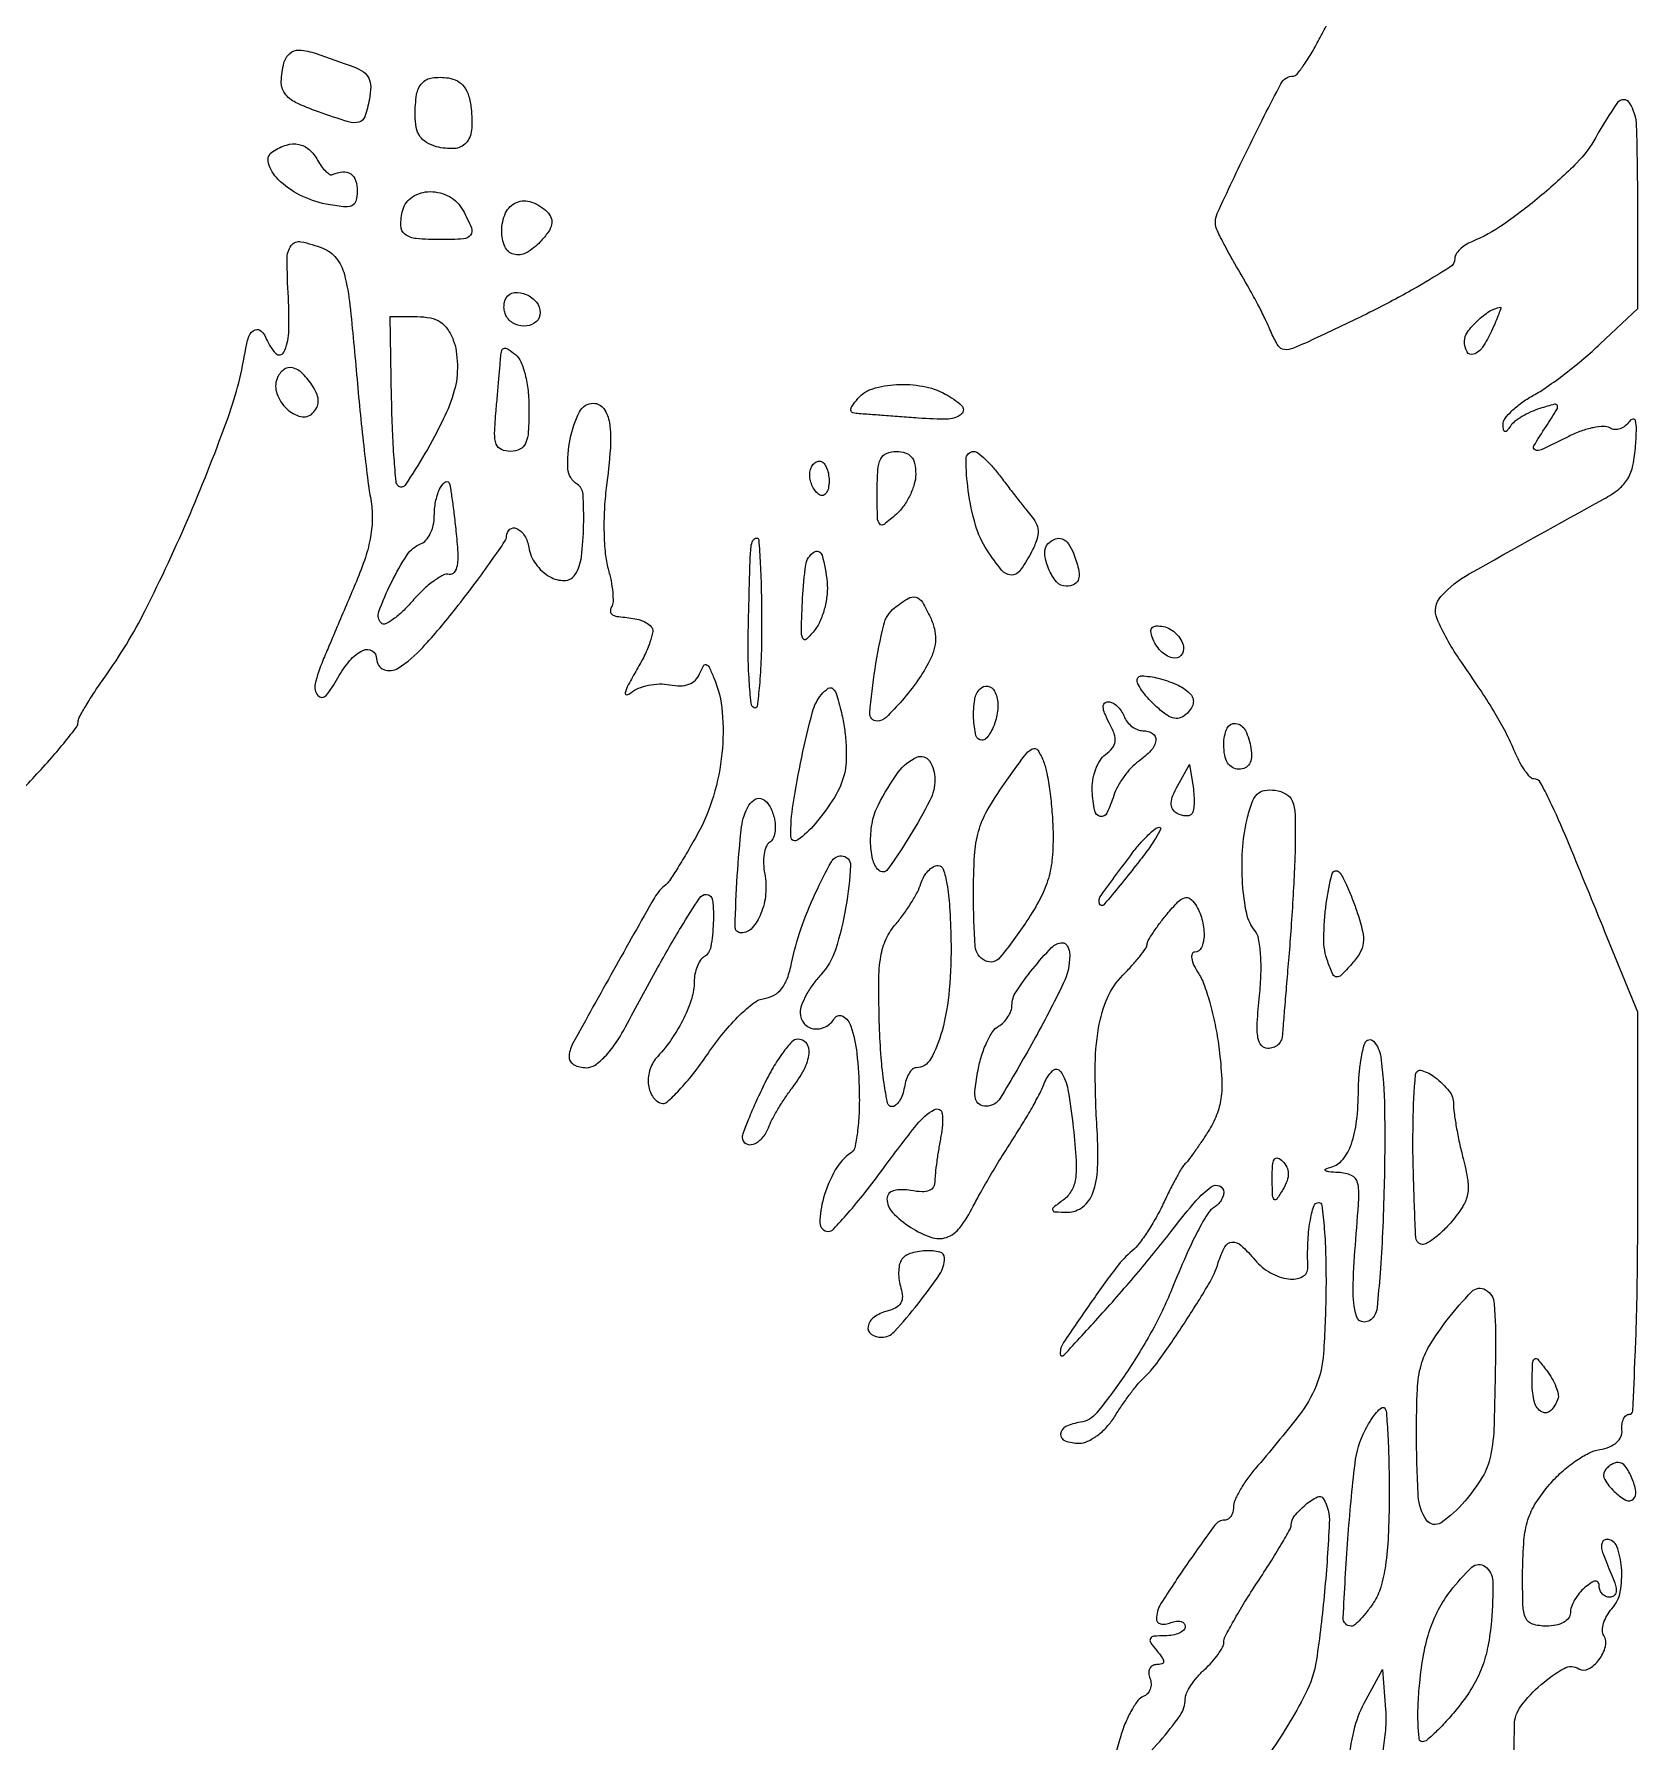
# Model space of a CAD drawing. Extents: x 0 to 1938, y 0 to 2000.
# Drawn here: x 1771.4 to 1938.1, y 518 to 695.3 of the extents above; entities that cross this region are included whole.
import ezdxf

# ---------------------------------------------------------------- set-up
doc = ezdxf.new("R2010")
doc.units = 0

msp = doc.modelspace()

# ---------------------------------------------------------------- linework, layer by layer
for points in [[(1924.95923, 513.840341, 0.015128), (1925.19073, 519.756926, -0.161655), (1925.848695, 521.681676, -0.051312), (1927.948546, 523.924616, -0.051455), (1930.341362, 525.607644, -0.272386), (1931.879869, 525.574245, 0.272574), (1932.876151, 525.552966, 0.103338), (1933.965938, 526.502647, 0.094268), (1934.649295, 527.881697, 0.209396), (1934.488129, 529.019208, -0.143535), (1934.337487, 529.566816, -0.068145), (1934.449814, 530.296451, -0.059101), (1934.789891, 531.085594, -0.051675), (1935.31828, 531.813013, 0.137855), (1936.17603, 533.55524, 0.06478), (1936.312997, 536.083121, 0.072413), (1935.822223, 538.279616, 0.31109), (1934.776434, 539, 0.182005), (1934.450338, 538.877231, 0.151238), (1934.255259, 538.559375, 0.102601), (1934.233045, 538.074384, 0.05651), (1934.393011, 537.5), (1934.669331, 536.817155), (1935, 536), (1935.330669, 535.182845), (1935.606989, 534.5, -0.064089), (1935.757541, 533.926013, -0.113043), (1935.710497, 533.440625, -0.155141), (1935.478117, 533.121628, -0.159684), (1935.106989, 533, -0.100464), (1934.684542, 533.085747, -0.098269), (1934.325178, 533.329718, -0.097603), (1934.084453, 533.694054, -0.09763), (1934, 534.122445, 0.122183), (1933.898357, 534.532179, 0.300026), (1933.638636, 534.674576, 0.128583), (1933.191217, 534.51771, 0.024942), (1932.5, 534, 0.048188), (1931.926058, 533.421878, 0.041499), (1931.440625, 532.71614, 0.04354), (1931.107783, 531.995234, 0.086594), (1931, 531.377555, -0.165587), (1930.814258, 530.832073, -0.103057), (1930.296298, 530.387756, -0.077647), (1929.495604, 530.096708, -0.048454), (1928.5, 530, -0.069788), (1927.065551, 530.201195, -0.225702), (1926.362731, 530.820936, -0.095266), (1926.07149, 532.159685, -0.00783), (1926.040641, 535.75, -0.018412), (1926.179536, 538.912752, -0.055548), (1926.590084, 541.02819, -0.066268), (1927.408711, 542.789805, -0.035198), (1928.843601, 544.726204, -0.033397), (1930.081084, 545.990051, -0.030425), (1931.513307, 547.120869, -0.031761), (1932.920637, 547.97215, -0.080245), (1934.05296, 548.347841, 0.052414), (1935.059164, 548.620846, 0.087768), (1935.80673, 549.073814, 0.109804), (1936.245271, 549.672496, 0.125292), (1936.361111, 550.371637, -0.052583), (1936.373564, 550.994755, -0.076793), (1936.524132, 551.521668, -0.101539), (1936.783054, 551.873813, -0.185692), (1937.111111, 552, 0.399732), (1937.472697, 552.344048, 0.001785), (1937.739354, 558.120904, 0.006665), (1937.936261, 564.856003, 0.003975), (1938, 572.874324), (1938, 593.748647), (1934.58859, 602.124324, 0.001328), (1930.87771, 611.166428, 0.010798), (1929.079124, 615.263175, 0.01599), (1927.908918, 617.582568, 0.274486), (1927.205818, 618, -0.210313), (1926.837904, 618.161916, -0.0312), (1926.316396, 618.807812, -0.030678), (1925.764601, 619.696743, -0.021994), (1925.255545, 620.75, 0.015929), (1924.279769, 622.833015, 0.017181), (1923.196016, 624.796702, 0.01259), (1921.721918, 627.128005, 0.004088), (1919.428895, 630.5, -0.050892), (1917.163399, 634.611045, -0.292958), (1917.559636, 636.94742, -0.080354), (1920.500467, 639.289138, -0.002323), (1934.5, 647.073232, 0.042421), (1936.034798, 648.095547, 0.091237), (1936.964663, 649.163411, 0.084017), (1937.497706, 650.550791, 0.031946), (1937.77826, 652.611555, 0.011623), (1937.860278, 654.312053, 0.068583), (1937.760808, 655.196439, 0.399807), (1937.497379, 655.362023, 0.19866), (1937.140064, 655.121885, -0.077889), (1936.705175, 654.647812, -0.087734), (1936.162483, 654.352748, -0.097138), (1935.598381, 654.279397, -0.122916), (1935.099067, 654.438773, 0.151444), (1934.458973, 654.604243, 0.038518), (1933.382221, 654.469346, 0.035699), (1932.118571, 654.115541, 0.029603), (1930.833626, 653.566888, -0.004638), (1927.972977, 652.172793, -0.216859), (1927.340736, 652.161991, -0.452776), (1927.206788, 652.579496, -0.010044), (1928.469843, 654.594319, 0.004665), (1929.598886, 656.353033, 0.226117), (1929.64627, 656.75748, 0.395672), (1929.367156, 656.906043, 0.009565), (1927.834853, 656.459538, 0.03074), (1926.887138, 656.098336, 0.02887), (1925.970049, 655.617015, 0.030102), (1925.208032, 655.094317, 0.081897), (1924.765313, 654.615219, -0.027977), (1924.420853, 654.151087, -0.285814), (1924.203362, 654.079107, -0.309036), (1924.055981, 654.242418, -0.030737), (1924.015313, 654.79651, -0.163839), (1924.213453, 655.408776, -0.04069), (1924.917167, 656.212571, -0.037259), (1925.918755, 657.049154, -0.029976), (1927.106957, 657.79651, 0.027038), (1928.570729, 658.705247, 0.011298), (1930.444826, 660.078132, 0.01114), (1932.388958, 661.641033, 0.014185), (1934.106957, 663.171599), (1938, 666.843199), (1938, 677.890215, 0.007492), (1937.881267, 685.814274, 0.137648), (1937.136387, 688.192396, 0.525541), (1935.903058, 688.224389, 0.033761), (1933.627293, 684.60651, -0.072109), (1931.676059, 681.974654, -0.022478), (1928.048336, 678.636114, -0.023062), (1924.04685, 675.576158, -0.054339), (1920.75, 673.782953, 0.04614), (1920.080521, 673.432879, 0.051735), (1919.514062, 672.977242, 0.058636), (1919.125793, 672.490056, 0.139838), (1919, 672.04907, -0.257587), (1918.494917, 671.133707, -0.009989), (1915.071408, 669.0704, -0.014541), (1910.540461, 666.634197, -0.007392), (1904.712965, 663.822979, -0.008557), (1902.230804, 662.721725, -0.124871), (1901.290668, 662.577708, -0.232441), (1900.657081, 662.968977, -0.038033), (1899.965352, 664.282311, 0.008379), (1899.256051, 665.84743, 0.010967), (1898.552923, 667.251755, 0.007969), (1897.632555, 668.928235, 0.002275), (1896.151331, 671.5, -0.004929), (1895.657555, 672.367938, -0.003816), (1895.136283, 673.322678, -0.003858), (1894.663369, 674.22137, -0.009259), (1894.330487, 674.896349, -0.220355), (1894.319867, 676.703864, -0.007086), (1897.520706, 683.466447, -0.006341), (1900.92851, 690.193054, -0.276105), (1902.229676, 690.991525, 0.226754), (1902.611205, 691.179405, 0.015629), (1903.34445, 692.17251, 0.019814), (1904.165149, 693.466786, 0.013438), (1905, 695, -0.018132), (1905.85304, 696.532199, -0.025626)], [(1769.752278, 616.330891, -0.010007), (1771.510493, 618.279313, 0.007981), (1773.23063, 620.170077, 0.01161), (1774.681207, 621.895768, 0.007285), (1775.830209, 623.372552, 0.163083), (1776, 623.879274, -0.124897), (1776.127016, 624.379824, -0.009474), (1776.821663, 625.604494, -0.012583), (1777.725747, 627.046298, -0.009237), (1778.797149, 628.599962, 0.038865), (1782.965421, 635.48336, 0.015497), (1787.625598, 645.490717, 0.015178), (1791.607241, 655.62178, 0.047247), (1793.41765, 662.721056, -0.058684), (1793.777322, 664.008119, -0.197137), (1794.379935, 664.618475, -0.306069), (1795.032379, 664.49196, -0.105091), (1795.58345, 663.643128, 0.104313), (1796.534324, 662.173518, 0.508574), (1797.358511, 662.300043, 0.111462), (1797.881206, 664.301145, 0.022474), (1797.838821, 668.001822, -0.011754), (1797.707539, 671.992307, -0.156329), (1798.137641, 673.378939, -0.299558), (1799.15201, 673.78148, -0.042341), (1801.415091, 673.108718, -0.132871), (1802.811036, 672.074176, -0.103678), (1803.656135, 670.377838, -0.038117), (1804.234875, 667.186242, -0.003855), (1804.970975, 659.5, 0.00321), (1805.320729, 655.797657, 0.003251), (1805.71663, 652.115625, 0.003165), (1806.102285, 648.915722, 0.013257), (1806.397278, 647, -0.046695), (1806.560171, 645.110039, -0.041658), (1806.381811, 643.147062, -0.035916), (1805.840549, 640.98847, -0.021202), (1804.904218, 638.5, 0.000181), (1803.990536, 636.350445, 0.000143), (1803.003944, 634.025184, 0.000144), (1802.089558, 631.866652, 0.00036), (1801.422634, 630.28786, 0.038288), (1800.614187, 627.868011, 0.244828), (1800.904849, 626.650331, 0.461284), (1801.755901, 626.657247, 0.051765), (1802.989881, 628.481092, -0.053146), (1804.207436, 630.270025, -0.10207), (1805.568575, 631.334238, -0.255364), (1806.531393, 631.295802, -0.263575), (1807, 630.468615, 0.30639), (1807.751945, 629.356707, 0.24148), (1809.235672, 629.494089, 0.066478), (1811.806971, 631.655374, 0.018251), (1815.23313, 635.701966, 0.005395), (1817.25141, 638.328014, 0.008063), (1818.952857, 640.669651, 0.004036), (1820.33895, 642.677709, 0.150136), (1820.5, 643.201966, -0.226789), (1820.842098, 643.917394, -0.294054), (1821.547954, 643.993027, -0.139395), (1822.379814, 643.23003, -0.099366), (1822.819838, 642.037418, 0.118556), (1823.53162, 640.31265, 0.104013), (1824.978766, 639.001552, 0.13747), (1826.535005, 638.594874, 0.255235), (1827.637379, 639.222285, 0.10861), (1828.277561, 641.048287, 0.025046), (1828.509489, 644.321093, 0.019887), (1828.447379, 647.571901, 0.24428), (1827.831282, 648.604274, -0.245068), (1826.883781, 650.197348, -0.064076), (1827.104981, 653.260865, -0.065724), (1828.082285, 656.101919, -0.28437), (1829.533665, 657, -0.245477), (1830.59265, 656.446747, -0.114974), (1831.181193, 654.968859, -0.055454), (1831.284102, 652.347904, -0.015028), (1830.862327, 648.211064, 0.020929), (1830.659494, 645.958552, 0.017639), (1830.629135, 643.564119, 0.018002), (1830.757531, 641.375429, 0.046209), (1831.051998, 639.818692, -0.021271), (1831.353863, 638.567646, -0.025903), (1831.524899, 637.374962, -0.025886), (1831.563653, 636.378648, -0.136003), (1831.412009, 635.857628, 0.106432), (1831.292395, 635.521099, 0.157093), (1831.348752, 635.215209, 0.148709), (1831.577384, 634.98826, 0.092503), (1831.940983, 634.875, -0.006147), (1833.604452, 634.657887, -0.037515), (1834.450421, 634.471308, -0.068492), (1835.017012, 634.212253, -0.055002), (1835.540635, 633.792698, -0.250791), (1835.689052, 633.302425, -0.031773), (1835.39408, 632.19813, -0.031147), (1834.839714, 630.837194, -0.020991), (1834.04849, 629.357612, 0.009116), (1833.146816, 627.763693, 0.060705), (1832.812944, 626.9163, 0.537188), (1832.975891, 626.734895, 0.137295), (1833.418776, 626.93259, -0.077697), (1834.198657, 627.397578, -0.044636), (1835.248745, 627.714771, -0.043307), (1836.388615, 627.849415, -0.055031), (1837.444153, 627.765925, 0.046727), (1838.560624, 627.658979, 0.087967), (1839.449881, 627.814714, 0.107962), (1840.111193, 628.232967, 0.100911), (1840.557235, 628.898249, -0.026314), (1840.951707, 629.731623, -0.347834), (1841.244093, 629.857521, -0.219404), (1841.547764, 629.604402, -0.013466), (1842.03705, 628.5, -0.075696), (1842.908295, 624.924476, -0.047953), (1842.874227, 620.626452, -0.046262), (1841.997178, 616.21419, -0.054373), (1840.348572, 612.285483, -0.005578), (1839.285334, 610.415978, -0.007636), (1838.284029, 608.758861, -0.005227), (1837.412603, 607.397098, -0.084701), (1837.043622, 607, 0.099996), (1835.86297, 605.649465, 0.00225), (1831.611247, 598.128966, 0.001862), (1827.366676, 590.474851, 0.126316), (1827, 589.046593, 0.168023), (1827.138074, 588.647315, 0.094893), (1827.528966, 588.307437, 0.075644), (1828.111933, 588.077639, 0.05618), (1828.800734, 588, 0.150929), (1829.690271, 588.274773, 0.052157), (1830.727397, 589.154401, 0.042349), (1831.814344, 590.502622, 0.02609), (1832.865815, 592.25, -0.003792), (1836.194114, 598.384405, -0.01074), (1838.639787, 602.595316, -0.007279), (1840.538916, 605.609616, -0.252724), (1841.25, 605.997106, -0.385903), (1841.904238, 605.408392, -0.034998), (1841.979598, 603.017426, -0.035112), (1841.709512, 600.541476, -0.212717), (1841, 599.5, 0.111983), (1840.616421, 599.123104, 0.050144), (1840.29375, 598.489364, 0.046179), (1840.074072, 597.720919, 0.046572), (1840, 596.927414, -0.076665), (1839.735469, 595.212302, -0.037341), (1838.910239, 593.15043, -0.035216), (1837.687147, 591.042496, -0.037175), (1836.200051, 589.167291, 0.103889), (1835.422201, 587.863021, 0.101941), (1835.227772, 586.346867, 0.118131), (1835.64579, 585.04553, 0.177699), (1836.568139, 584.310153, 0.270112), (1837.170799, 584.43626, 0.019841), (1838.427913, 585.664018, 0.023339), (1839.879909, 587.350361, 0.01527), (1841.399344, 589.418377, -0.019634), (1843.061398, 591.639625, -0.028563), (1844.708593, 593.448124, -0.031537), (1846.196056, 594.731509, -0.126905), (1847.294176, 595.19109, 0.091938), (1848.306518, 595.534753, 0.101627), (1849.087645, 596.210491, 0.078785), (1849.673922, 597.289274, 0.035005), (1850.107899, 598.853788, -0.033483), (1851.077609, 602.391377, -0.024981), (1852.595249, 606.142659, -0.017657), (1854.242991, 609.388889, -0.272937), (1855.279104, 610, -0.429025), (1856.230217, 608.999797, -0.030248), (1855.755436, 604.731558, -0.033699), (1854.66492, 600.248727, -0.112518), (1853.143657, 597.652916, 0.032981), (1852.323298, 596.655396, 0.031743), (1851.629699, 595.546252, 0.033365), (1851.147361, 594.490856, 0.090741), (1851, 593.685549, 0.176997), (1851.394594, 592.605777, 0.180847), (1852.388657, 592.046814, 0.15763), (1853.617559, 592.242958, 0.137421), (1854.579366, 593.128416, -0.412096), (1855.445618, 593.336221, -0.177308), (1856.263786, 592.31088, -0.054193), (1856.877521, 589.49012, -0.02073), (1857.136832, 585.475626, -0.016343), (1857.115379, 583.248589, -0.022896), (1856.940361, 581.267159, -0.020367), (1856.662151, 579.690087, -0.196893), (1856.28373, 579.141849, 0.121867), (1854.639454, 577.378352, 0.056401), (1853.424969, 574.466999, 0.069669), (1853.050464, 571.873517, 0.415473), (1853.920235, 571, 0.208051), (1854.458254, 571.234, 0.00775), (1855.972112, 572.909375, 0.012902), (1857.71752, 575.009166, 0.008587), (1859.613103, 577.5, -0.009485), (1863.131116, 582.105557, -0.097298), (1864.947177, 583.652447, -0.544224), (1865.752927, 583.227571, -0.071658), (1865.625, 580.875, 0.008091), (1865.385741, 579.569174, 0.007617), (1865.183594, 578.229818, 0.007603), (1865.040611, 577.037575, 0.026044), (1865, 576.258423, -0.12259), (1864.840681, 575.618385, -0.176205), (1864.411081, 575.230792, -0.110094), (1863.654849, 575.104164, -0.033884), (1862.5, 575.244751, 0.101118), (1860.697723, 575.221918, 0.352208), (1860.016337, 574.378094, 0.197438), (1860.591078, 572.97128, 0.053312), (1862.49228, 571.413102, 0.060634), (1864.576848, 570.383105, 0.168224), (1866.189189, 570.375889, 0.149575), (1867.582997, 571.383196, 0.044902), (1868.985637, 573.628902, -0.011562), (1869.724918, 575.009316, -0.004867), (1870.779309, 576.831615, -0.004812), (1871.944522, 578.758415, -0.00625), (1873.05107, 580.5, 0.007928), (1874.097831, 582.159768, 0.008116), (1875.083059, 583.839063, 0.007922), (1875.890976, 585.323232, 0.033407), (1876.300259, 586.25, -0.108109), (1877.199284, 587.669857, -0.471712), (1878.057581, 587.591908, -0.10708), (1878.818591, 585.715816, -0.01689), (1879.370308, 581.75, -0.010144), (1879.657675, 578.343823, -0.050744), (1879.5859, 576.431767, -0.09527), (1879.163352, 575.19366, -0.105137), (1878.321635, 574.25, 0.009716), (1877.307932, 573.475594, 0.325124), (1877.230945, 573.197758, 0.302962), (1877.472894, 573.023534, 0.008934), (1878.789818, 573, 0.16991), (1880.36048, 573.54961, 0.13902), (1881.402122, 575.004629, 0.077534), (1881.896748, 577.572542, 0.024289), (1881.845514, 581.501658, -0.014613), (1881.642228, 587.776867, -0.041692), (1881.99189, 592.128687, -0.06153), (1882.913913, 595.259345, -0.094297), (1884.5, 597.590909, 0.012439), (1885.459926, 598.599822, 0.016679), (1886.275398, 599.563494, 0.013845), (1886.895794, 600.394583, 0.142548), (1887.033269, 600.795455, -0.120359), (1887.152088, 601.198398, -0.013697), (1887.654903, 602.011726, -0.015925), (1888.320551, 602.958169, -0.012329), (1889.102752, 603.946592, -0.017451), (1890.230226, 605.20898, -0.120633), (1890.925377, 605.651405, -0.248192), (1891.488783, 605.560556, -0.090315), (1892.05417, 604.946592, -0.072915), (1892.736681, 603.412158, -0.072264), (1892.952823, 601.741593, -0.097595), (1892.680228, 600.463808, -0.300058), (1891.976947, 600, 0.315308), (1891.706932, 599.810926, 0.134125), (1891.668687, 599.347687, 0.066761), (1891.906174, 598.625269, 0.029797), (1892.396351, 597.75, -0.059043), (1892.997798, 596.511678, -0.017757), (1893.615147, 594.506579, -0.017528), (1894.153118, 592.18932, -0.018182), (1894.519866, 589.868142, -0.015979), (1894.787277, 586.850668, -0.047657), (1894.7069, 584.780588, -0.062366), (1894.259765, 583.090387, -0.046053), (1893.373561, 581.368142, -0.00584), (1892.631737, 580.233284, -0.007245), (1891.914019, 579.195642, -0.006043), (1891.289812, 578.342567, -0.052911), (1890.970995, 578, 0.08126), (1890.664802, 577.631314, 0.007345), (1890.071422, 576.58578, 0.009381), (1889.401546, 575.307681, 0.007198), (1888.716351, 573.88776, -0.019067), (1887.959899, 572.410783, -0.017774), (1887.076326, 570.959897, -0.01808), (1886.199277, 569.728009, -0.055861), (1885.491652, 568.993072, 0.058357), (1883.882667, 567.305249, 0.008661), (1881.116402, 563.491938, 0.005106), (1878.358971, 559.461865, 0.148538), (1878, 558.280182, 0.681374), (1878.381762, 558.130102, 0.003458), (1882.165892, 562.256031, 0.008724), (1886.140563, 566.80749, 0.010325), (1889.731259, 571.25, -0.012611), (1892.102457, 574.156435, -0.05889), (1893.690335, 575.61684, -0.257169), (1894.550783, 575.722804, -0.306572), (1895, 575.059017, -0.08766), (1894.928554, 574.654631, -0.053332), (1894.714111, 574.217758, -0.051379), (1894.399043, 573.816409, -0.062334), (1894.02676, 573.516539, 0.117187), (1893.297284, 572.78489, 0.017918), (1892.276922, 570.980966, 0.016133), (1891.058891, 568.437873, 0.007093), (1889.604481, 565, -0.029951), (1887.46364, 560.521565, -0.02398), (1884.651555, 555.973342, -0.018895), (1881.812382, 552.155969, -0.18807), (1880.115393, 551.180449, 0.070936), (1878.587043, 550.72177, 0.275195), (1878.050795, 549.938788, 0.338687), (1878.517373, 549.24151, 0.082174), (1879.976947, 549, 0.110576), (1880.857217, 549.197084, 0.050352), (1881.873446, 549.807812, 0.046451), (1882.859001, 550.697984, 0.047255), (1883.656977, 551.75, -0.010485), (1884.387522, 552.876169, -0.010077), (1885.174083, 553.985938, -0.010052), (1885.90656, 554.935909, -0.035576), (1886.43003, 555.5, 0.049555), (1888.23143, 557.553233, 0.010609), (1890.911532, 561.471472, 0.010043), (1893.421077, 565.486662, 0.059114), (1894.432994, 567.75, -0.043587), (1895.106858, 569.391872, -0.263111), (1895.849151, 569.877834, -0.206723), (1896.789207, 569.542542, -0.028104), (1898.267972, 568, 0.087158), (1899.850732, 566.696825, 0.094913), (1901.737235, 566.059734, 0.151133), (1903.165584, 566.295477, 0.294157), (1903.731355, 567.25, -0.019257), (1903.734946, 569.835972, -0.031467), (1903.959876, 572.016021, -0.033252), (1904.337778, 573.614105, -0.329202), (1904.860366, 574, -0.381534), (1905.200295, 573.696419, -0.008074), (1905.435579, 571.270887, -0.014423), (1905.590801, 568.271643, -0.008686), (1905.610366, 564.709404, -0.014274), (1905.351699, 558.314239, -0.078131), (1904.582697, 554.953049, -0.071479), (1902.796234, 551.858659, -0.01084), (1898.25, 546.327512, 0.023209), (1897.388784, 545.225244, 0.025405), (1896.660938, 544.079719, 0.025984), (1896.144219, 543.045315, 0.103193), (1896, 542.353977, -0.065087), (1895.932332, 541.836353, -0.08259), (1895.733932, 541.397731, -0.098967), (1895.439652, 541.104323, -0.147716), (1895.094236, 541, 0.238927), (1894.060767, 540.476253, 0.007138), (1891.16785, 536.410283, 0.009493), (1888.470493, 532.339011, 0.14249), (1888, 530.721567, 0.191878), (1888.122677, 530.413661, 0.145257), (1888.440625, 530.229922, 0.097012), (1888.925532, 530.209501, 0.053821), (1889.5, 530.361626, -0.055937), (1890.074366, 530.511135, -0.100118), (1890.559375, 530.483616, -0.147206), (1890.877514, 530.289193, -0.184534), (1891, 529.968615, -0.205499), (1890.841121, 529.598373, -0.083178), (1890.376532, 529.284531, -0.063457), (1889.690055, 529.071131, -0.04369), (1888.877555, 529, 0.02153), (1887.749908, 528.95142, 0.243483), (1887.38379, 528.719951, 0.285199), (1887.394365, 528.317973, 0.027702), (1888, 527.5, -0.017761), (1888.601935, 526.719927, -0.154048), (1888.736562, 526.308161, -0.338971), (1888.56198, 526.075301, -0.068567), (1888.015456, 526, 0.130231), (1887.590924, 525.887518, 0.151704), (1887.306923, 525.583685, 0.12667), (1887.214488, 525.124299, 0.078403), (1887.329869, 524.582759, -0.085905), (1887.443869, 524.00563, -0.093855), (1887.350956, 523.442534, -0.100317), (1887.067586, 522.981027, -0.113931), (1886.637955, 522.691312, 0.14012), (1886.089635, 522.278928, 0.031635), (1885.439872, 521.296391, 0.030403), (1884.809439, 520.024743, 0.025426), (1884.294698, 518.608553, 0.012633), (1883.769382, 516.728877, 0.076495)], [(1885.967551, 515.578107, 0.024794), (1888.343358, 518.035568, 0.026189), (1890.463841, 520.731079, 0.154767), (1891, 522.421738, -0.109321), (1891.135171, 523.032583, -0.03517), (1891.5875, 523.849146, -0.033159), (1892.234614, 524.713821, -0.031628), (1893, 525.5, 0.024975), (1893.765555, 526.265717, 0.028846), (1894.4125, 527.06955, 0.029839), (1894.872436, 527.802607, 0.125828), (1895, 528.301482, -0.120047), (1895.150757, 528.920339, -0.0079), (1896.028125, 530.55067, -0.011085), (1897.159304, 532.473901, -0.008037), (1898.5, 534.565962, 0.005307), (1899.841098, 536.633712, 0.007798), (1900.971875, 538.481513, 0.004174), (1901.885639, 540.058282, 0.129942), (1902, 540.490896, -0.173247), (1902.342443, 541.449544, -0.047703), (1903.488022, 542.604068, -0.051832), (1904.717141, 543.427715, -0.399065), (1905.32543, 543.257671, -0.147489), (1905.961349, 540.724379, -0.011057), (1905.4659, 533.559201, -0.014188), (1904.617492, 526.494825, -0.082523), (1903.468194, 522.938438, -0.016712), (1901.624551, 519.647571, -0.017093), (1899.578258, 516.512418, -0.016299)]]:
    msp.add_lwpolyline(points, format="xyb")
for points in [[(1804.625135, 691.938694, -0.060471), (1805.62829, 691.418403, -0.130687), (1806.191781, 690.764992, -0.117197), (1806.390999, 689.867419, -0.043518), (1806.258558, 688.572225, -0.03311), (1805.787068, 686.76408, -0.257418), (1805.16904, 686.193355, -0.137149), (1804.096968, 686.226457, -0.007976), (1800.95676, 687.265056, -0.028048), (1798.59326, 688.240592, -0.12797), (1797.467601, 689.192745, -0.164175), (1797.09821, 690.436474, -0.054814), (1797.378572, 692.33966, -0.145853), (1797.980095, 693.330881, -0.20036), (1798.951809, 693.674839, -0.068226), (1800.720048, 693.33199, -0.007477)], [(1816.828178, 687.628178, -0.049763), (1816.860528, 685.372105, -0.163874), (1816.275245, 684.025357, -0.19869), (1815.084728, 683.459497, -0.076953), (1813.232753, 683.649385, -0.067961), (1812.196782, 684.077032, -0.112681), (1811.509196, 684.719669, -0.10142), (1811.124244, 685.649255, -0.047652), (1811, 686.949965, -0.039024), (1811.16549, 689.067068, -0.145238), (1811.734301, 690.26139, -0.180077), (1812.777413, 690.806467, -0.066942), (1814.458849, 690.792183, -0.089049), (1815.392771, 690.482887, -0.108067), (1816.089032, 689.881106, -0.08888), (1816.560384, 688.942664, -0.043624)], [(1800.879969, 682.25, 0.029192), (1801.296656, 681.597864, 0.043715), (1801.739172, 681.0875, 0.052793), (1802.144293, 680.770728, 0.247697), (1802.429659, 680.75, -0.081091), (1803.497457, 681.024113, -0.171794), (1804.314012, 680.814906, -0.168825), (1804.826243, 680.134376, -0.077839), (1805, 679.025, -0.069509), (1804.857912, 678.007856, -0.229626), (1804.419333, 677.516808, -0.128869), (1803.554391, 677.400183, -0.017868), (1801.75, 677.687729, -0.069651), (1799.029885, 678.628073, -0.077462), (1796.781111, 680.255769, -0.124902), (1795.771791, 681.935255, -0.336359), (1796.228559, 683.162419, -0.065639), (1797.658397, 683.825869, -0.124906), (1798.916418, 683.894907, -0.134898), (1799.990405, 683.360287, -0.082823)], [(1815.964816, 677.065741, -0.022351), (1816.84846, 675.220953, -0.267432), (1816.75698, 674.466251, -0.219738), (1816.029633, 674.07367, -0.015585), (1813.666667, 674, -0.021549), (1811.119464, 674.109829, -0.144409), (1809.952313, 674.566579, -0.232544), (1809.517249, 675.458158, -0.063281), (1809.725393, 677.057905, -0.190044), (1810.741267, 678.447151, -0.141571), (1812.58277, 678.981729, -0.127127), (1814.580821, 678.468047, -0.144713)], [(1824.723706, 676.876294, -0.105191), (1825.140149, 676.234788, -0.149852), (1825.186468, 675.561493, -0.099808), (1824.828938, 674.777286, -0.030836), (1824.000295, 673.769942, -0.078389), (1822.546141, 672.631281, -0.197874), (1821.236338, 672.477128, -0.228278), (1820.326667, 673.278861, -0.100213), (1820, 674.89235, -0.107885), (1820.410643, 676.773352, -0.187992), (1821.541872, 677.868673, -0.189191), (1823.109921, 677.905786, -0.109206)], [(1824, 666.393011, -0.211367), (1823.600542, 665.490288, -0.157732), (1822.596518, 665.036238, -0.133976), (1821.385388, 665.224916, -0.150192), (1820.5, 666, -0.07634), (1820.307601, 666.45356, -0.05882), (1820.237132, 666.987171, -0.059425), (1820.292848, 667.516286, -0.082675), (1820.473008, 667.956326, -0.229753), (1821.323682, 668.496261, -0.133563), (1822.544967, 668.3096, -0.118429), (1823.608538, 667.496053, -0.172186)], [(1922.818046, 664.5, -0.042066), (1921.879162, 662.827817, -0.155879), (1920.939701, 662.089871, -0.376557), (1920.275016, 662.342874, -0.12231), (1920, 663.45031, -0.159132), (1920.308807, 664.396026, -0.04579), (1921.340026, 665.565282, -0.04631), (1922.60979, 666.558868, -0.110232), (1923.728561, 666.969591, -0.556004), (1923.783778, 666.90244, -0.006632), (1923.555379, 666.256692, -0.011896), (1923.238676, 665.456856, -0.006679)], [(1814.974318, 663.567549, -0.053797), (1815.273246, 662.42469, -0.032125), (1815.391419, 661.023066, -0.031696), (1815.328745, 659.582738, -0.04415), (1815.078725, 658.317549, -0.041921), (1813.935353, 655.344458, -0.020646), (1812.019705, 651.772085, -0.012076), (1809.981835, 648.504631, -0.475182), (1809.238016, 648.42865, -0.175586), (1809.027333, 648.878772, -0.003928), (1808.827896, 651.296987, -0.008392), (1808.66234, 654.165644, -0.005519), (1808.563713, 657.471348), (1808.403457, 666), (1811.226479, 666, -0.048727), (1812.604632, 665.865374, -0.095523), (1813.622398, 665.452689, -0.100357), (1814.381975, 664.707648, -0.057988)], [(1822.833333, 656.446716, -0.014661), (1822.763101, 654.05199, -0.086537), (1822.476475, 652.834889, -0.179477), (1821.896902, 652.224002, -0.114629), (1820.932667, 652, -0.10234), (1819.962253, 652.200726, -0.207971), (1819.439805, 652.758437, -0.095177), (1819.266054, 653.886056, -0.013333), (1819.416519, 656.25, 0.00052), (1819.571027, 657.977759, 0.000569), (1819.717309, 659.654718, 0.000531), (1819.839299, 661.089687, 0.002847), (1819.900519, 661.872445, -0.056308), (1820.017765, 662.49946, -0.294175), (1820.273639, 662.71552, -0.183129), (1820.686523, 662.617443, -0.024321), (1821.416667, 662.069161, -0.118388), (1821.988359, 661.305141, -0.039992), (1822.437586, 659.979677, -0.035301), (1822.734708, 658.311426, -0.026427)], [(1796.665697, 659.571203, 0.181266), (1796.653507, 658.002315, 0.112164), (1797.66699, 656.435883, 0.132714), (1799.126489, 655.620935, 0.26355), (1800.363238, 655.963238, 0.079698), (1800.793878, 656.558439, 0.113414), (1800.949369, 657.18996, 0.097566), (1800.821626, 657.896112, 0.047352), (1800.406081, 658.718005, 0.053488), (1799.324966, 660.083673, 0.143481), (1798.253089, 660.68223, 0.225134), (1797.338611, 660.479062, 0.136561)], [(1866.065741, 657.964816, -0.060354), (1867.763336, 656.773382, -0.447111), (1867.761044, 655.898606, -0.179202), (1866.399559, 655.366399, -0.023656), (1863.25, 655.458724, 0.000323), (1861.330796, 655.604793, 0.000368), (1859.492157, 655.742175, 0.000333), (1857.930376, 655.85667, 0.00206), (1857.127555, 655.911665, -0.054223), (1856.48104, 656.024385, -0.311997), (1856.272839, 656.279238, -0.175251), (1856.387952, 656.700337, -0.019728), (1857, 657.5, -0.147252), (1858.532094, 658.516241, -0.060584), (1861.012255, 658.947717, -0.05749), (1863.741294, 658.773844, -0.078389)], [(1854, 648.940983, -0.047867), (1853.928459, 648.195401, -0.104212), (1853.70625, 647.66835, -0.181468), (1853.378123, 647.441401, -0.202618), (1853, 647.5, -0.08825), (1852.617164, 647.842344, -0.053305), (1852.29375, 648.359775, -0.051278), (1852.074167, 648.961978, -0.061875), (1852, 649.559017, -0.067639), (1852.074854, 650.109818, -0.08433), (1852.29375, 650.576711, -0.09965), (1852.61866, 650.888931, -0.142666), (1853, 651, -0.195654), (1853.381985, 650.844577, -0.086673), (1853.70625, 650.395164, -0.066561), (1853.926392, 649.729059, -0.0466)], [(1863, 649.654988, -0.070292), (1862.854474, 648.624949, -0.042002), (1862.4125, 647.467142, -0.041195), (1861.765508, 646.365327, -0.05554), (1861, 645.5, -0.018998), (1859.715103, 644.423068, -0.400636), (1859.261434, 644.469746, -0.173017), (1859.028852, 645.081118, -0.005219), (1859, 647.845012, -0.016186), (1859.072936, 650.097522, -0.096265), (1859.370337, 651.230627, -0.185651), (1859.973636, 651.798384, -0.097289), (1861, 652, -0.07443), (1861.918977, 651.862439, -0.142825), (1862.536782, 651.456873, -0.125786), (1862.887973, 650.740675, -0.051456)], [(1871.916537, 649.25, 0.002631), (1872.78894, 648.099009, 0.00236), (1873.705333, 646.914724, 0.002366), (1874.53783, 645.859619, 0.00742), (1875.110908, 645.161828, -0.080262), (1875.574659, 644.392089, -0.106448), (1875.712586, 643.588409, -0.081502), (1875.515953, 642.641646, -0.031004), (1874.952812, 641.411828, -0.03479), (1873.800433, 639.577621, -0.259247), (1872.899557, 639.161217, -0.208034), (1871.927196, 639.673103, -0.023042), (1870.413124, 641.75, -0.075971), (1869.217513, 644.341886, -0.036436), (1868.460127, 647.935619, -0.032815), (1868.233103, 651.207963, -0.415286), (1869.022247, 652, -0.169109), (1869.461668, 651.847005, -0.02244), (1870.215889, 651.192188, -0.023931), (1871.066149, 650.303143, -0.017986)], [(1815.245917, 643.733956, -0.012966), (1815.427625, 641.498052, -0.052178), (1815.36045, 640.131069, -0.123375), (1815.062286, 639.423619, -0.29386), (1814.550325, 639.233956, 0.177091), (1813.92093, 639.149297, 0.035059), (1812.937725, 638.5406, 0.03319), (1811.835144, 637.629142, 0.025551), (1810.756425, 636.5, -0.022523), (1809.716661, 635.39836, -0.037016), (1808.732896, 634.577707, -0.043499), (1807.920826, 634.097192, -0.317976), (1807.499617, 634.168788, -0.293984), (1807.236363, 635.375233, -0.025844), (1808.538364, 638.381607, -0.029374), (1810.187796, 641.268402, -0.157932), (1811.577236, 642.391265, 0.123747), (1812.121852, 642.774059, 0.064402), (1812.582063, 643.471489, 0.057961), (1812.894167, 644.356999, 0.055825), (1813, 645.301949, -0.046964), (1813.13764, 646.764094, -0.05776), (1813.546484, 648.071366, -0.103524), (1814.062426, 648.786758, -0.433159), (1814.533612, 648.75, -0.132417), (1814.626287, 648.538002, -0.001939), (1814.825467, 647.173412, -0.005151), (1815.035191, 645.578666, -0.003359)], [(1847, 633.940983, -0.008232), (1846.943353, 630.500567, -0.014857), (1846.766892, 627.687121, -0.010219), (1846.521604, 625.521557, -0.543432), (1846.20644, 625.372413, -0.233673), (1845.898254, 625.866044, -0.008305), (1845.708617, 628.162372, -0.013804), (1845.601828, 630.957968, -0.00905), (1845.626086, 634.18143, -0.000599), (1845.795025, 640.478273, -0.017691), (1845.896373, 642.074699, -0.095263), (1846.098797, 642.756192, -0.280021), (1846.5, 643, -0.394739), (1846.702034, 642.811058, -0.002952), (1846.853125, 640.338914, -0.008611), (1846.964057, 637.414572, -0.005174)], [(1879.393011, 641.418213, -0.028781), (1879.908386, 639.802987, -0.119224), (1879.922607, 638.786339, -0.218814), (1879.484532, 638.215051, -0.122046), (1878.616631, 638, -0.221805), (1877.62777, 638.461367, -0.076342), (1876.788282, 639.845089, -0.076349), (1876.402764, 641.416828, -0.221921), (1876.775429, 642.442095, -0.106942), (1877.507772, 642.91391, -0.185099), (1878.222276, 642.909048, -0.147181), (1878.868134, 642.402473, -0.061829)], [(1853.794053, 638.422988, -0.050399), (1853.793485, 637.157194, -0.036774), (1853.548879, 635.771128, -0.037443), (1853.116004, 634.478073, -0.064789), (1852.546489, 633.5, -0.035926), (1851.655419, 632.501303, -0.533977), (1851.272346, 632.583131, -0.103196), (1851.121752, 633.44104, -0.003816), (1851.252436, 636.745248, -0.025558), (1851.596443, 640.23471, -0.212614), (1852.431577, 641.542351, -0.51185), (1853.282007, 641.219606, -0.040435)], [(1864.533777, 634.742198, -0.047799), (1864.936505, 633.590845, -0.06528), (1865.057654, 632.499783, -0.064832), (1864.893555, 631.408653, -0.046345), (1864.444997, 630.256886, -0.03722), (1863.233415, 628.228355, -0.02602), (1861.589406, 626.131126, -0.020736), (1859.932032, 624.381543, -0.19517), (1858.991805, 624, -0.439168), (1858.234526, 624.824085, -0.017028), (1858.780092, 629.406667, -0.020254), (1859.676611, 633.992849, -0.168869), (1860.798261, 635.75, -0.029097), (1862.212826, 636.73847, -0.206681), (1863.022399, 636.855949, -0.195486), (1863.690163, 636.348713, -0.025772)], [(1890.811165, 631.742023, -0.236573), (1890.545926, 630.799615, -0.283725), (1889.674858, 630.550153, -0.134569), (1888.438928, 631.293578, -0.099155), (1887.580826, 632.649968, -0.065346), (1887.423653, 633.303827, -0.226455), (1887.564931, 633.703215, -0.196695), (1887.986609, 633.879992, -0.049738), (1888.742023, 633.811165, -0.083965), (1889.430284, 633.553836, -0.065109), (1890.065525, 633.065525, -0.065109), (1890.553836, 632.430284, -0.083965)], [(1891.45, 626.887605, -0.106741), (1891.763288, 626.436158, -0.126475), (1891.836772, 625.923512, -0.107487), (1891.652996, 625.375184, -0.062043), (1891.223629, 624.823629, -0.092579), (1890.546298, 624.359479, -0.155749), (1889.8672, 624.286454, -0.10472), (1889.079329, 624.629426, -0.029085), (1888.023629, 625.478616, -0.02278), (1887.248953, 626.246687, -0.027169), (1886.594441, 627.040031, -0.027601), (1886.125533, 627.755285, -0.132035), (1886, 628.222375, -0.426601), (1886.491028, 628.693151, -0.04956), (1888.171064, 628.454433, -0.045453), (1890.079727, 627.798475, -0.082583)], [(1855.5966, 618.52886, -0.077528), (1854.556851, 616.074085, -0.037506), (1852.540892, 613.311327, -0.059755), (1850.741471, 611.648141, -0.606348), (1850.037393, 612, -0.042694), (1850.268263, 615.383341, -0.014508), (1851.163502, 620.234693, -0.01091), (1852.285322, 624.955332, -0.109836), (1853.203184, 626.744822, -0.068019), (1853.915871, 627.398506, -0.36168), (1854.404336, 627.355573, -0.129152), (1854.813251, 626.66111, -0.010763), (1855.342269, 624.621271, -0.026392), (1855.628736, 623.042133, -0.021244), (1855.773877, 621.322503, -0.021733), (1855.771091, 619.719221, -0.050219)], [(1871.350615, 624.232753, -0.034814), (1871.062249, 623.377998, -0.046636), (1870.678762, 622.655871, -0.055005), (1870.26339, 622.153908, -0.194814), (1869.883369, 622, -0.350145), (1869.256659, 622.500204, -0.046586), (1869.020416, 624.300533, -0.04606), (1869.126772, 626.243578, -0.161036), (1869.683333, 627.35, -0.241671), (1870.492423, 627.6102, -0.233235), (1871.193539, 627.10821, -0.117118), (1871.534345, 625.816536, -0.070259)], [(1884.638374, 624.5, 0.074185), (1884.962529, 623.926569, 0.064359), (1885.454091, 623.440625, 0.06686), (1886.031441, 623.111903, 0.096313), (1886.606989, 623, -0.145184), (1887.608972, 622.702791, -0.292497), (1887.93521, 621.981895, -0.152437), (1887.431726, 620.930749, -0.052112), (1886.143459, 619.806704, 0.051438), (1885.380513, 619.142819, 0.031684), (1884.623466, 618.222907, 0.031562), (1883.983546, 617.20704, 0.048293), (1883.576072, 616.25, -0.035468), (1882.860399, 614.442013, -0.344038), (1882.169248, 614.099351, -0.304606), (1881.590175, 614.688225, -0.031928), (1881.342858, 616.708363, -0.052973), (1881.396438, 617.826997, -0.047904), (1881.682417, 618.94959, -0.050939), (1882.143146, 619.910804, -0.097979), (1882.71947, 620.536822, 0.060221), (1883.43773, 621.208193, 0.147642), (1883.720179, 621.865835, 0.118994), (1883.620305, 622.664696, 0.032548), (1883.091428, 623.829165, -0.023132), (1882.622821, 624.811412, -0.088996), (1882.474866, 625.468843, -0.209238), (1882.619426, 625.84301, -0.200001), (1882.996201, 626, -0.120828), (1883.446801, 625.889497, -0.064891), (1883.918549, 625.559375, -0.058724), (1884.338869, 625.073615, -0.057458)], [(1897.819551, 621.171672, -0.049589), (1897.864321, 620.219837, -0.118091), (1897.665008, 619.545008, -0.155126), (1897.227121, 619.144602, -0.108654), (1896.569551, 619, -0.129929), (1895.900993, 619.176713, -0.12769), (1895.401892, 619.661477, -0.093042), (1895.097716, 620.468571, -0.043744), (1895, 621.583333, -0.099758), (1895.334996, 623.245672, -0.341983), (1896.233119, 623.752832, -0.246964), (1897.245613, 623.015823, -0.077969)], [(1877.263644, 612.5, -0.027003), (1877.182345, 609.803077, -0.050136), (1876.781542, 607.653229, -0.049633), (1875.957494, 605.611981, -0.025922), (1874.558589, 603.25, -0.024464), (1871.748106, 599.439223, -0.348572), (1870.204795, 599.101207, -0.26706), (1869.192675, 600.600903, -0.017935), (1869, 605.970764, -0.014087), (1869.114804, 610.044829, -0.053947), (1869.528948, 612.545348, -0.062385), (1870.436596, 614.713069, -0.023215), (1872.215734, 617.503726, -0.005211), (1874.297539, 620.392795, -0.106829), (1875.098431, 621.099664, -0.39074), (1875.68263, 620.95996, -0.058109), (1876.287903, 619.782962, -0.043148), (1876.626248, 618.572921, -0.013307), (1876.927806, 616.70187, -0.013203), (1877.155056, 614.581725, -0.01413)], [(1865, 617.919543, -0.118679), (1864.478716, 615.754286, -0.020664), (1862.397687, 612.06711, -0.015403), (1860.085622, 608.583573, -0.464516), (1859.161225, 608.505442, -0.142636), (1858.524081, 609.666097, -0.053411), (1858.314573, 611.52956, -0.051183), (1858.513022, 613.568182, -0.069512), (1859.125575, 615.310277, -0.03676), (1861.189856, 618.674168, -0.133003), (1863.122039, 620.244505, -0.368652), (1864.42582, 619.857726, -0.145009)], [(1891.647334, 614.314001, -0.147861), (1891.371417, 614.16619, -0.072751), (1890.970042, 614.144913, -0.062306), (1890.510978, 614.245997, -0.053147), (1890.063827, 614.460553, -0.139103), (1889.665633, 614.895956, -0.130981), (1889.543594, 615.486228, -0.083744), (1889.722945, 616.274566, -0.030342), (1890.225315, 617.310688), (1891.45604, 619.5), (1891.808823, 617.164136, -0.02291), (1891.906182, 616.232121, -0.028726), (1891.906908, 615.363365, -0.029214), (1891.825212, 614.656164, -0.154199)], [(1848.289489, 614.000996, -0.050989), (1848.415208, 613.190499, -0.058184), (1848.364847, 612.407599, -0.066972), (1848.156642, 611.766942, -0.143284), (1847.81195, 611.383779, 0.163524), (1847.462581, 610.963087, 0.054067), (1847.252739, 610.176912, 0.04706), (1847.194831, 609.192488, 0.038416), (1847.312914, 608.143426, -0.070236), (1847.415565, 606.034712, -0.071961), (1846.92745, 603.998482, -0.087228), (1846.011049, 602.513688, -0.21414), (1844.866629, 602, -0.422839), (1844.234847, 602.65061, -0.007852), (1844.47234, 607.917127, -0.013386), (1844.919767, 613.01527, -0.105747), (1845.672803, 615.25, -0.138122), (1846.339743, 615.884604, -0.23715), (1847.089739, 615.899872, -0.155859), (1847.793237, 615.238463, -0.062887)], [(1902.424305, 611.5, -0.007086), (1902.353691, 609.091381, -0.003134), (1902.19542, 605.9125, -0.003101), (1901.985677, 602.54572, -0.004172), (1901.751416, 599.5, 0.000386), (1901.517071, 596.727847, 0.000503), (1901.306997, 594.189062, 0.000373), (1901.134627, 592.060597, 0.004613), (1901.077111, 591.25, -0.11095), (1900.938596, 590.772984, -0.093785), (1900.603251, 590.367188, -0.088519), (1900.123354, 590.094598, -0.085203), (1899.572253, 590, -0.222653), (1898.911204, 590.309723, -0.135442), (1898.548459, 591.110722, -0.05461), (1898.476158, 592.651916, -0.010153), (1898.710225, 595.481291, 0.017784), (1898.863828, 597.760867, 0.025646), (1898.824299, 599.781168, 0.027334), (1898.621198, 601.39101, 0.127871), (1898.231226, 602.231291, -0.121469), (1897.380273, 604.005918, -0.033919), (1896.954807, 607.079392, -0.033699), (1896.946535, 610.562953, -0.040356), (1897.42252, 613.807484, -0.02722), (1897.90676, 615.486672, -0.109591), (1898.464477, 616.389231, -0.158641), (1899.229717, 616.79184, -0.077958), (1900.342081, 616.807484, -0.091985), (1901.485977, 616.42206, -0.173841), (1902.118377, 615.698263, -0.085279), (1902.398084, 614.344318, -0.012179)], [(1885.879759, 609, -0.003722), (1882.556292, 604.926869, -0.599726), (1882.100016, 605.020062, -0.234198), (1882.251711, 605.897368, -0.003375), (1885.5, 610.27779, -0.017223), (1886.324168, 611.298508, -0.022771), (1887.146655, 612.165194, -0.021084), (1887.875836, 612.809736, -0.161969), (1888.297123, 612.968575, -0.566756), (1888.432279, 612.761817, -0.023713), (1887.915836, 611.815769, -0.021432), (1887.057128, 610.533158, -0.011032)], [(1866.661272, 601.277716, -0.026688), (1866.493158, 596.103209, -0.045067), (1865.734162, 591.833215, -0.058574), (1864.549644, 588.893199, -0.274279), (1863.043871, 588, 0.191774), (1862.67399, 587.852716, 0.068176), (1862.31101, 587.400864, 0.055375), (1862.008427, 586.741067, 0.041007), (1861.819551, 585.960389, -0.045734), (1861.62349, 585.182218, -0.06087), (1861.300118, 584.529222, -0.075425), (1860.90625, 584.090841, -0.181954), (1860.5, 583.952464, -0.346649), (1860.086096, 584.300417, -0.013617), (1859.712733, 586.386014, -0.01873), (1859.409197, 589.073756, -0.01083), (1859.235732, 592.322614, -0.008173), (1859.164625, 596.958511, -0.039892), (1859.376152, 599.572318, -0.069399), (1859.930579, 601.370551, -0.069311), (1860.956043, 602.949317, 0.022142), (1861.759646, 603.963281, 0.017875), (1862.533043, 605.117995, 0.018232), (1863.170673, 606.236965, 0.043566), (1863.537699, 607.118778, -0.053462), (1863.853938, 607.838191, -0.059312), (1864.306776, 608.447085, -0.06758), (1864.820807, 608.860974, -0.136799), (1865.317388, 608.998957, -0.321968), (1865.859612, 608.608693, -0.037928), (1866.246475, 607.081803, -0.028127), (1866.522441, 604.715197, -0.00974)], [(1908.869065, 604.084869, -0.022695), (1909.410173, 602.184011, -0.084951), (1909.487391, 600.949179, -0.108075), (1909.143904, 599.920796, -0.049514), (1908.298782, 598.777657, -0.01157), (1907.172432, 597.589508, -0.22566), (1906.709156, 597.422984, -0.269655), (1906.337612, 597.691386, -0.016027), (1905.794711, 599.025912, -0.092501), (1905.386072, 601.408813, -0.028649), (1905.648585, 605.052421, -0.031574), (1906.247991, 608.130383, -0.598378), (1907.00128, 608.312239, -0.066761), (1907.34986, 607.798215, -0.011635), (1907.849317, 606.7354, -0.012453), (1908.378604, 605.451913, -0.01088)], [(1879, 599.634357, -0.113898), (1878.329717, 596.730055, -0.013302), (1875.232854, 590.784995, -0.008887), (1871.785627, 584.828184, -0.262921), (1870.319536, 584, -0.14147), (1869.60194, 584.207182, -0.199478), (1869.222453, 584.744562, -0.086542), (1869.171813, 585.789576, -0.015034), (1869.476729, 587.75, -0.029725), (1869.848383, 589.244111, -0.032823), (1870.385386, 590.633346, -0.03481), (1870.997042, 591.742225, -0.12104), (1871.58802, 592.29969, 0.065502), (1872.12807, 592.706955, 0.054039), (1872.585231, 593.265545, 0.05599), (1872.89594, 593.883271, 0.088775), (1873, 594.464739, -0.147169), (1873.428577, 595.889278, -0.023415), (1875.168072, 598.268533, -0.021381), (1877.110119, 600.478861, -0.198308), (1878.25, 600.98193, -0.178701), (1878.536117, 600.884062, -0.095207), (1878.779687, 600.593534, -0.074088), (1878.944535, 600.155521, -0.053062)], [(1847.232858, 586.211149, 0.006045), (1846.365634, 584.351851, 0.008383), (1845.636725, 582.663587, 0.005599), (1845.068068, 581.238247, 0.09813), (1844.982858, 580.75, 0.25954), (1845.351121, 580.12252, 0.224842), (1846.119801, 580.053253, 0.121595), (1847.064016, 580.691574, 0.096376), (1847.701602, 581.75, -0.033765), (1848.072823, 582.586834, -0.013302), (1848.690276, 583.68649, -0.013095), (1849.422821, 584.843529, -0.015962), (1850.170217, 585.884859, 0.041432), (1851.416148, 587.821712, 0.09405), (1851.930746, 589.477819, 0.191745), (1851.644636, 590.531379, 0.244136), (1850.75, 590.961149, 0.201669), (1850.134779, 590.679688, 0.026598), (1849.201215, 589.54981, 0.027434), (1848.192383, 588.018396, 0.019786)], [(1911.655896, 575.685785, -0.005473), (1911.490035, 570.890499, -0.00788), (1911.229974, 566.651927, -0.004593), (1910.923338, 563.104499, -0.115044), (1910.613674, 562.183929, -0.24988), (1909.58687, 561.585763, -0.350845), (1908.771621, 562.189077, -0.068843), (1908.43319, 564.963588, -0.017062), (1908.663598, 569.548596, 0.004477), (1909.031894, 574.425388, 0.074085), (1908.899609, 576.045419, 0.23792), (1908.270489, 576.797622, 0.089929), (1906.896736, 577.116001, -0.010753), (1905.907156, 577.185253, -0.137065), (1905.562492, 577.316484, -0.580831), (1905.581335, 577.475631, -0.035245), (1906.147375, 577.669562, 0.16158), (1907.358335, 578.462957, 0.082521), (1908.248717, 580.070826, 0.057498), (1908.801367, 582.472305, 0.026759), (1908.986345, 585.668213, -0.018076), (1909.040618, 587.008954, -0.015362), (1909.19238, 588.41755, -0.015635), (1909.410269, 589.692106, -0.04148), (1909.668566, 590.578681, -0.55953), (1910.550945, 590.743013, -0.151648), (1911.305389, 589.113752, -0.029821), (1911.697149, 583.759208, -0.00926)], [(1918.86252, 584.248152, 0.035792), (1918.922097, 583.321043, 0.009551), (1919.150368, 581.858491, 0.009632), (1919.474509, 580.201595, 0.0098), (1919.860548, 578.567987, -0.022674), (1920.335265, 576.299765, -0.08598), (1920.320017, 574.856503, -0.09666), (1919.822634, 573.592262, -0.033002), (1918.650441, 571.99642, -0.025632), (1917.729376, 571.009228, -0.035023), (1916.798452, 570.227082, -0.037679), (1915.976998, 569.719564, -0.202992), (1915.464701, 569.67975, -0.309994), (1914.938512, 570.376801, -0.003715), (1914.711089, 576.360977, -0.01116), (1914.661735, 582.353125, -0.019786), (1914.926594, 587.285184, -0.472268), (1915.554863, 587.710543, -0.092741), (1916.954839, 586.995452, -0.060136), (1918.406291, 585.56726, -0.171845)], [(1901.134033, 575.346375, -0.016776), (1900.507502, 574.347199, -0.471567), (1900.239405, 574.321412, -0.18983), (1900.069807, 574.711408, -0.006175), (1900.030409, 576.45, -0.016922), (1900.063049, 577.836765, -0.117828), (1900.256888, 578.481747, -0.358555), (1900.602285, 578.610071, -0.113627), (1901.103625, 578.296375, -0.081552), (1901.545944, 577.680266, -0.112876), (1901.703866, 577.020993, -0.092968), (1901.569934, 576.263915, -0.04153)], [(1861.494469, 567.991051, 0.095206), (1861.296845, 567.471905, 0.040804), (1861.22815, 566.730025, 0.038444), (1861.282816, 565.903966, 0.041124), (1861.463495, 565.115016, -0.06835), (1861.61634, 564.229092, -0.144456), (1861.443732, 563.560281, -0.136502), (1860.925867, 563.068103, -0.058282), (1860.028043, 562.717584, 0.090484), (1858.675131, 562.086841, 0.189574), (1858.049629, 561.130799, 0.303917), (1858.372594, 560.334772, 0.149927), (1859.463949, 560, 0.210495), (1860.773874, 560.577032, 0.017472), (1863.242731, 563.472771, 0.019789), (1865.482633, 566.535333, 0.149066), (1866, 568.232135, 0.348976), (1865.511132, 568.847264, 0.070417), (1864.019344, 568.977596, 0.062404), (1862.387048, 568.683765, 0.180542)], [(1923.226099, 558.807437, -0.004063), (1923.073473, 550.8785, -0.042956), (1922.708083, 547.665397, -0.087342), (1921.84442, 545.460512, -0.040421), (1920.029093, 542.962226, -0.06462), (1917.563904, 540.744682, -0.411009), (1916.064492, 541.011986, -0.140951), (1915.2005, 543.498684, -0.01308), (1915.015313, 550.068215, -0.01104), (1915.106492, 554.613723, -0.055893), (1915.494389, 557.115794, -0.072006), (1916.385125, 559.169472, -0.025575), (1918.207916, 561.810299, -0.030559), (1920.766373, 564.748746, -0.346036), (1922.197425, 564.93153, -0.245666), (1923.093545, 563.469154, -0.019777)], [(1929.700979, 553.602937, -0.114614), (1928.946442, 552.372209, -0.343231), (1928.030388, 552.25122, -0.199756), (1927.263372, 553.267489, -0.06553), (1927.031803, 555.166667, -0.005355), (1927.075165, 557.30769, -0.203436), (1927.272862, 557.736094, -0.424649), (1927.606951, 557.713978, -0.013536), (1928.545282, 556.540437, -0.031806), (1929.088332, 555.718431, -0.036366), (1929.495959, 554.869226, -0.039283), (1929.727418, 554.111067, -0.135706)], [(1912.181597, 543.509425, -0.010384), (1912.084091, 539.356835, -0.025413), (1911.794031, 536.314671, -0.034676), (1911.301284, 534.060394, -0.074014), (1910.556071, 532.445232, -0.019328), (1909.889383, 531.508784, -0.025934), (1909.210993, 530.718244, -0.024919), (1908.601007, 530.138582, -0.179359), (1908.226947, 529.999855, -0.428575), (1907.400531, 530.867257, -0.005711), (1907.892997, 539.06422, -0.011234), (1908.630342, 546.89378, -0.090104), (1909.682521, 550.34293, -0.021069), (1910.282266, 551.395425, -0.037783), (1910.87246, 552.195434, -0.049264), (1911.376363, 552.675533, -0.378734), (1911.676209, 552.657124, -0.180313), (1911.887426, 552.194876, -0.004155), (1912.042771, 549.751884, -0.008733), (1912.152271, 546.850802, -0.005743)], [(1934.570027, 546.113307, 0.280236), (1934.563691, 545.223304, 0.064957), (1935.532999, 543.99747, 0.068356), (1936.750555, 543.099434, 0.33261), (1937.547705, 543.214371, 0.244442), (1937.795464, 543.99884, 0.056396), (1937.391295, 545.372074, 0.056345), (1936.689585, 546.622212, 0.241207), (1935.952028, 547, 0.089674), (1935.59255, 546.935005, 0.053227), (1935.202043, 546.739534, 0.051027), (1934.841508, 546.45248, 0.060786)], [(1922.795374, 530.546021, -0.027083), (1922.430249, 527.895453, -0.042858), (1921.80411, 525.690702, -0.044739), (1920.834754, 523.693122, -0.033075), (1919.432236, 521.67499, -0.013516), (1918.245365, 520.26729, -0.01886), (1917.104592, 519.079561, -0.015505), (1916.112173, 518.179132, -0.178303), (1915.625949, 518.000029, -0.379778), (1915.309118, 518.28122, -0.018506), (1915.184421, 519.798327, -0.022319), (1915.183688, 521.774607, -0.013294), (1915.350265, 524.121936, -0.020617), (1915.773764, 527.156566, -0.035867), (1916.40639, 529.617795, -0.0411), (1917.307145, 531.716342, -0.041024), (1918.539496, 533.640669, -0.041232), (1920.769815, 536.112802, -0.36024), (1922.139619, 536.19897, -0.235572), (1922.931827, 534.674955, -0.024856)], [(1910.539756, 513.440908, -0.014798), (1909.904173, 512.037958, -0.026784), (1909.290539, 510.937114, -0.028451), (1908.762342, 510.195629, -0.446675), (1908.486179, 510.180488, -0.192642), (1907.78957, 511.806421, -0.029446), (1907.914308, 515.397761, -0.033406), (1908.527226, 519.186553, -0.067923), (1909.595804, 522.001478), (1911.5, 525.5), (1911.802883, 521.344448, -0.035637), (1911.805704, 519.480707, -0.02219), (1911.556779, 517.308618, -0.02223), (1911.118244, 515.177352, -0.037116)]]:
    msp.add_lwpolyline(points, format="xyb", close=True)

doc.saveas('drawing.dxf')
